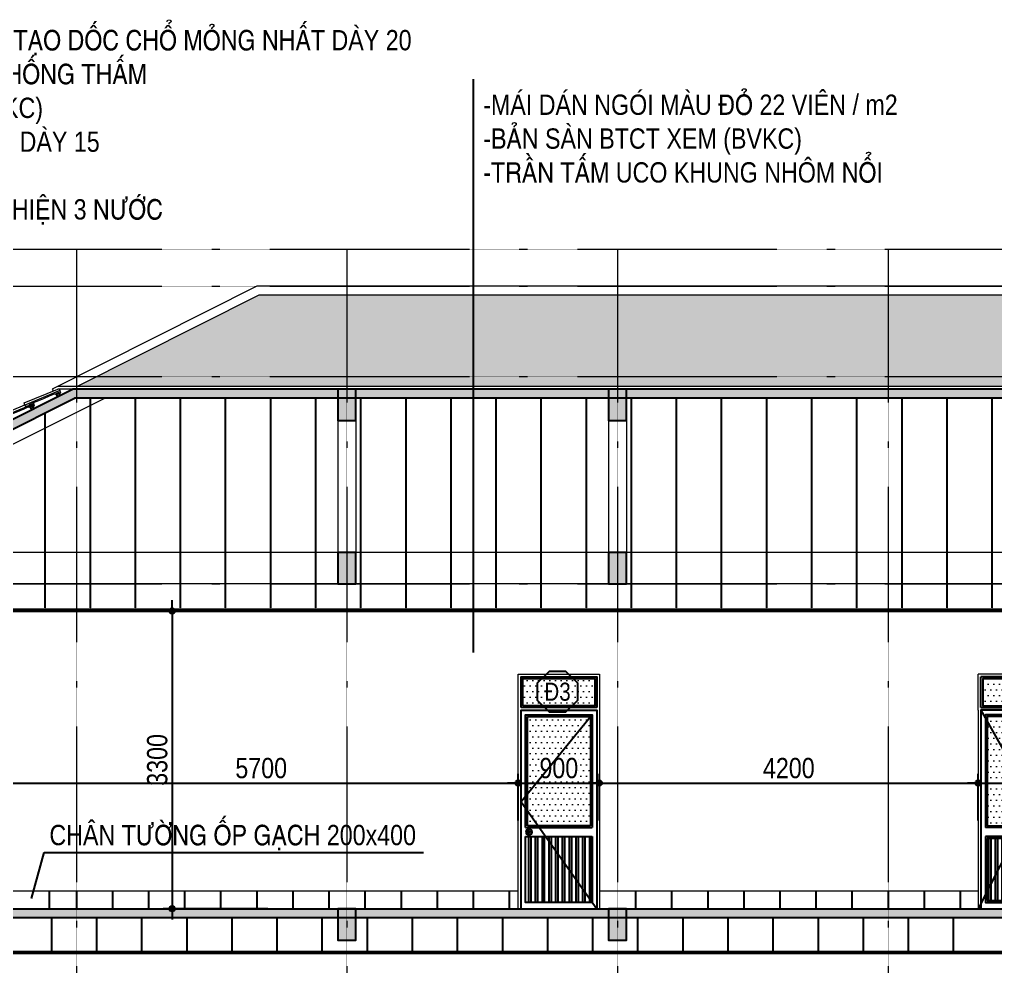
# Model space of a CAD drawing. Extents: x -79995 to 347433, y -157641 to 104789.
# Drawn here: x -10732 to 90, y -88721 to -78224 of the extents above; entities that cross this region are included whole.
import ezdxf
from ezdxf.enums import TextEntityAlignment as Align

# ---------------------------------------------------------------- set-up
doc = ezdxf.new("R2010")
doc.units = 0
doc.linetypes.add('ACAD_ISO10W100', pattern=[18, 12, -3, 0, -3])
doc.layers.get('0').update_dxf_attribs({"color": 255, "linetype": 'CONTINUOUS'})
doc.layers.get('DEFPOINTS').update_dxf_attribs({"linetype": 'CONTINUOUS'})
for name, color, linetype in [('009', 251, 'CONTINUOUS'), ('daucat', 220, 'CONTINUOUS'), ('DIM', 1, 'CONTINUOUS'), ('DOOR', 20, 'CONTINUOUS'), ('HACH', 8, 'CONTINUOUS'), ('HACTH', 8, 'CONTINUOUS'), ('HATCH', 8, 'CONTINUOUS'), ('HATCHNGOI', 22, 'CONTINUOUS'), ('netthay', 2, 'CONTINUOUS'), ('TAGS', 60, 'CONTINUOUS'), ('TEXT', 7, 'CONTINUOUS'), ('TUONG', 131, 'CONTINUOUS')]:
    doc.layers.add(name, color=color, linetype=linetype)
for name, color, linetype, lineweight in [('kinh', 153, 'CONTINUOUS', 13), ('NET-THAY', 2, 'CONTINUOUS', 13), ('TRUC', 24, 'CONTINUOUS', 0)]:
    doc.layers.add(name, color=color, linetype=linetype, lineweight=lineweight)
doc.styles.add('1', font='', dxfattribs={"height": 250})
doc.styles.add('HEL-CONDENSE', font='')
doc.styles.add('HELVE-CONDENSE', font='')
doc.styles.add('KICHTHUOC', font='', dxfattribs={"width": 0.8})
doc.styles.add('SWISS-CONDENSE', font='')
doc.styles.add('VNI-HELVE-CONDENSEN', font='')
doc.styles.get('1').set_extended_font_data('VNI-Helve-Condense')
doc.styles.get('HEL-CONDENSE').set_extended_font_data('VNI-Helve-Condense')
doc.styles.get('HELVE-CONDENSE').set_extended_font_data('VNI-Helve')
doc.styles.get('KICHTHUOC').set_extended_font_data('VNI-Helve-Condense')
doc.styles.get('SWISS-CONDENSE').set_extended_font_data('VNI-Swiss-Condense')
doc.styles.get('VNI-HELVE-CONDENSEN').set_extended_font_data('VNI-Helve-Condense')
doc.dimstyles.new('1-100', dxfattribs={"dimtxt": 200, "dimasz": 60, "dimexe": 0, "dimexo": 0, "dimgap": 70, "dimtad": 1, "dimtoh": 1, "dimdec": 0, "dimzin": 9, "dimdsep": 46, "dimtxsty": 'KICHTHUOC', "dimblk": 'KTHUOC', "dimcen": 15, "dimdle": 150, "dimclrd": 256, "dimclre": 256, "dimclrt": 7, "dimadec": 0, "dimazin": 0, "dimtfac": 1, "dimtdec": 0, "dimtix": 1, "dimtmove": 2, "dimatfit": 3, "dimfxl": 1, "dimtolj": 1, "dimtzin": 1, "dimarcsym": 0})
doc.dimstyles.new('D100', dxfattribs={"dimtxt": 225, "dimasz": 1.2, "dimexe": 100, "dimexo": 0, "dimgap": 50, "dimtad": 1, "dimdec": 0, "dimzin": 13, "dimdsep": 46, "dimtxsty": 'HEL-CONDENSE', "dimblk": 'D50', "dimcen": 0, "dimclrd": 1, "dimclre": 1, "dimclrt": 7, "dimadec": 0, "dimazin": 0, "dimtfac": 1, "dimtdec": 0, "dimtmove": 0, "dimatfit": 3, "dimldrblk": 'D50', "dimfxl": 1, "dimtolj": 1, "dimtzin": 13, "dimarcsym": 0})
pattern_1 = [(0, (-1085335.75, 102950.75), (31.25, 62.5), [0, -62.5])]
pattern_2 = [(50, (-273694.05, -159675.198), (7.17260183, -0.62752135), [0.75, -8.25]), (355, (-273694.05, -159675.198), (-1.38751334, 7.52192134), [0.6, -6.6]), (100.4514, (-273693.452, -159675.25), (5.78509382, 6.89439542), [0.6374019, -7.01142112]), (46.1842, (-273694.05, -159673.198), (10.67241049, -1.65519014), [1.125, -12.375]), (96.6356, (-273693.161, -159673.336), (9.34662706, 9.7411787), [0.95610288, -10.51713]), (351.1842, (-273694.05, -159673.198), (9.34661945, 9.741186), [0.9, -9.9]), (21, (-273693.05, -159673.698), (5.96907052, -4.02618891), [0.75, -8.25]), (326, (-273693.05, -159673.698), (2.43315332, 7.25150045), [0.6, -6.6]), (71.4514, (-273692.5525, -159674.0334), (8.40222629, 3.22530497), [0.6374019, -7.01142112]), (37.5, (-273694.05, -159675.1978), (0.121598553, 3.328938538), [0, -6.52, 0, -6.7, 0, -6.625]), (7.5, (-273694.05, -159675.198), (2.630695374, 3.94411712), [0, -3.82, 0, -6.37, 0, -2.525]), (327.5, (-273696.28, -159675.1978), (5.338224362, -0.225548717), [0, -2.5, 0, -7.8, 0, -10.35]), (317.5, (-273697.28, -159675.198), (5.83186169, 1.00104982), [0, -3.25, 0, -5.18, 0, -7.35])]

# ---------------------------------------------------------------- blocks, each defined once
blk = doc.blocks.new('KH-CUADI')
at = {"layer": 'TAGS'}
blk.add_lwpolyline([(-124, 300), (-300, 124), (-300, -124), (-124, -300), (124, -300), (300, -124), (300, 124), (124, 300)], close=True, dxfattribs=at)
at = {"layer": 'TAGS', "style": 'VNI-HELVE-CONDENSEN'}
blk.add_attdef('D', text='', height=300, dxfattribs=at).set_placement((0, 0), align=Align.MIDDLE)
blk = doc.blocks.new('7')
at = {"layer": 'HATCH', "ltscale": 0.5}
h = blk.add_hatch(dxfattribs=at)
h.set_pattern_fill('ANSI32', color=256, scale=200, angle=45, style=0)
h.set_pattern_definition([(90, (-531059.8, 53674.22), (-75, 1e-14), []), (90, (-531034.8, 53699.22), (-75, 1e-14), [])])
h.paths.add_polyline_path([(-395, -1820), (-530, -1820), (-530, -2510), (-100, -2510), (-100, -2403)])
h.paths.add_polyline_path([(-100, -1820), (-395, -1820), (-100, -2403)], flags=17)
h.paths.add_polyline_path([(-670, -1820), (-805, -1820), (-1100, -2403), (-1100, -2510), (-670, -2510)])
h.paths.add_polyline_path([(-805, -1820), (-1100, -1820), (-1100, -2403)])
at = {"layer": 'kinh', "ltscale": 0.5}
h = blk.add_hatch(dxfattribs=at)
h.set_pattern_fill('DOTS', color=256, scale=1000, style=0)
h.set_pattern_definition([(0, (45757.98, -347217.66), (31.25, 62.5), [0, -62.5])])
h.paths.add_polyline_path([(-1140, -60), (-1140, -340), (-60, -340), (-60, -60)])
h = blk.add_hatch(dxfattribs=at)
h.set_pattern_fill('DOTS', color=256, scale=1000, style=0)
h.set_pattern_definition([(0, (45757.98, -347190.17), (31.25, 62.5), [0, -62.5])])
h.paths.add_polyline_path([(-1100, -473), (-1100, -1653), (-700, -1653), (-700, -473)])
h.paths.add_polyline_path([(-100, -1653), (-100, -473), (-500, -473), (-500, -1653)])
at = {"layer": 'DOOR'}
for p, q in [((-650, -1700), (-1120, -1700)), ((-550, -1700), (-80, -1700)), ((-650, -1800), (-1120, -1800)), ((-550, -1800), (-80, -1800))]:
    blk.add_line(p, q, dxfattribs=at)
for points in [[(-30, -370), (-30, -30), (-1170, -30)], [(-1170, -370), (-1170, -30)], [(-1170, -370), (-30, -370)], [(-600, -2600), (-600, -400), (-1170, -400), (-1170, -2600)], [(-600, -2600), (-600, -400), (-30, -400), (-30, -2600)], [(-650, -1700), (-650, -450), (-1120, -450), (-1120, -1700)], [(-550, -1700), (-550, -450), (-80, -450), (-80, -1700)], [(-1120, -1800), (-1120, -2530), (-650, -2530), (-650, -1800)], [(-80, -1800), (-80, -2530), (-550, -2530), (-550, -1800)]]:
    blk.add_lwpolyline(points, dxfattribs=at)
at = {"layer": 'HACTH'}
blk.add_lwpolyline([(-50, -350), (-50, -50), (-1150, -50), (-1150, -350), (-50, -350)], close=True, dxfattribs=at)
for points in [[(-1170, -400), (-600, -1415), (-1200, -2600)], [(-30, -400), (-600, -1415), (0, -2600)]]:
    blk.add_lwpolyline(points, dxfattribs=at)
for radius in [28.7, 7.25]:
    blk.add_circle((-511, -1750), radius, dxfattribs=at)
at = {"layer": 'HATCH'}
for p, q in [((-670, -470), (-1100, -470)), ((-1100, -470), (-1100, -1680)), ((-670, -1680), (-670, -470)), ((-530, -1680), (-530, -470)), ((-530, -470), (-100, -470)), ((-100, -470), (-100, -1680)), ((-1100, -1680), (-670, -1680)), ((-100, -1680), (-530, -1680)), ((-1100, -1820), (-1100, -2510)), ((-670, -1820), (-1100, -1820)), ((-670, -2510), (-670, -1820)), ((-530, -2510), (-530, -1820)), ((-530, -1820), (-100, -1820)), ((-100, -1820), (-100, -2510)), ((-1100, -2510), (-670, -2510)), ((-100, -2510), (-530, -2510))]:
    blk.add_line(p, q, dxfattribs=at)
at = {"layer": 'NET-THAY'}
for p, q in [((-1200, -400), (-1200, -2600)), ((0, -400), (0, -2600)), ((-600, -2600), (-1200, -2600)), ((-600, -2600), (0, -2600))]:
    blk.add_line(p, q, dxfattribs=at)
for points in [[(0, -400), (0, 0), (-1200, 0)], [(-1200, -400), (-1200, 0)], [(-505, -1750), (-515, -1750)]]:
    blk.add_lwpolyline(points, dxfattribs=at)
blk.add_circle((-511, -1750), 35.2, dxfattribs=at)
at = {"layer": 'TAGS', "linetype": 'Continuous'}
ref = blk.add_blockref('KH-CUADI', (-600, -196), dxfattribs=dict(at, xscale=0.75, yscale=0.75, zscale=0.75, rotation=180))
ref.add_attrib('D', 'Ñ2', dxfattribs={"color": 7, "height": 200, "style": 'VNI-HELVE-CONDENSEN'}).set_placement((-600, -196), align=Align.MIDDLE)
blk = doc.blocks.new('A$C16FF33BF')
at = {"layer": 'HATCH', "ltscale": 0.5}
h = blk.add_hatch(dxfattribs=at)
h.set_pattern_fill('ANSI32', color=256, scale=200, angle=45, style=0)
h.set_pattern_definition([(90, (-1840.56, 803.67), (-75, 1e-14), []), (90, (-1815.56, 828.67), (-75, 1e-14), [])])
h.paths.add_polyline_path([(-1323, 1534), (-1841, 1534), (-1841, 804)])
h.paths.add_polyline_path([(-1101, 1534), (-1323, 1534), (-1841, 804), (-1841, 804), (-1101, 804)])
at = {"layer": 'kinh'}
h = blk.add_hatch(dxfattribs=at)
h.set_pattern_fill('DOTS', color=256, scale=1000, style=0)
h.set_pattern_definition(pattern_1)
h.paths.add_polyline_path([(-1081, 3274), (-1861, 3274), (-1861, 2994), (-1081, 2994)])
h = blk.add_hatch(dxfattribs=at)
h.set_pattern_fill('DOTS', color=256, scale=1000, style=0)
h.set_pattern_definition(pattern_1)
h.paths.add_polyline_path([(-1121, 2834), (-1821, 2834), (-1821, 2825), (-1121, 1819)])
h.paths.add_polyline_path([(-1821, 1654), (-1121, 1654), (-1121, 1819), (-1821, 2825)])
at = {"layer": 'DOOR'}
for p, q in [((-1101, 1634), (-1841, 1634)), ((-1101, 1534), (-1841, 1534))]:
    blk.add_line(p, q, dxfattribs=at)
for points in [[(-1051, 2964), (-1051, 3304), (-1891, 3304), (-1891, 2964)], [(-1891, 2964), (-1051, 2964)], [(-1051, 734), (-1051, 2934), (-1891, 2934), (-1891, 734)], [(-1101, 1634), (-1101, 2884), (-1841, 2884), (-1841, 1634)], [(-1841, 1534), (-1841, 804), (-1101, 804), (-1101, 1534)], [(-1145, 1584), (-1136, 1584)]]:
    blk.add_lwpolyline(points, dxfattribs=at)
blk.add_circle((-1140, 1584), 35.2, dxfattribs=at)
at = {"layer": 'HACTH'}
for p, q in [((-1121, 2864), (-1821, 2864)), ((-1821, 2864), (-1821, 1654)), ((-1121, 1654), (-1121, 2864)), ((-1821, 1654), (-1121, 1654))]:
    blk.add_line(p, q, dxfattribs=at)
blk.add_lwpolyline([(-1841, 2884), (-1051, 1919), (-1891, 734)], dxfattribs=at)
for radius in [28.7, 7.25]:
    blk.add_circle((-1140, 1584), radius, dxfattribs=at)
at = {"layer": 'HATCH'}
blk.add_lwpolyline([(-1071, 2984), (-1071, 3284), (-1871, 3284), (-1871, 2984), (-1071, 2984)], close=True, dxfattribs=at)
at = {"layer": 'NET-THAY'}
for p, q in [((-1921, 2934), (-1921, 734)), ((-1021, 734), (-1021, 2934))]:
    blk.add_line(p, q, dxfattribs=at)
for points in [[(-1021, 2934), (-1021, 3334), (-1921, 3334), (-1921, 2934)], [(-1021, 734), (-1921, 734)]]:
    blk.add_lwpolyline(points, dxfattribs=at)
blk = doc.blocks.new('A$C281F37C7')
at = {"layer": 'NET-THAY'}
h = blk.add_hatch(dxfattribs=at)
h.set_pattern_fill('AR-CONC', color=8, style=0)
h.set_pattern_definition(pattern_2)
h.paths.add_polyline_path([(135, 88), (166, 111), (161, 119), (7, 5), (18, -2), (76, 40)])
h = blk.add_hatch(dxfattribs=at)
h.set_pattern_fill('AR-CONC', color=8, style=0)
h.set_pattern_definition(pattern_2)
h.paths.add_polyline_path([(213, 140), (213, 141), (213, 141), (213, 141), (213, 142), (214, 143), (214, 143), (215, 143), (215, 143), (215, 143), (216, 143), (216, 143), (217, 143), (217, 143), (217, 143), (218, 143), (218, 143), (223, 137), (223, 137), (224, 136), (224, 136), (224, 136), (225, 136), (225, 136), (225, 136), (226, 136), (226, 136), (226, 136), (227, 136), (227, 136), (227, 136), (241, 146), (226, 167), (161, 119), (166, 111), (176, 118), (177, 118), (183, 116), (183, 116), (184, 116), (184, 116), (184, 116), (184, 116), (185, 116), (199, 129), (200, 129), (200, 129), (202, 131), (202, 131), (210, 138), (210, 138), (212, 140), (212, 140), (212, 140), (213, 140)])
h = blk.add_hatch(dxfattribs=at)
h.set_pattern_fill('AR-CONC', color=8, style=0)
h.set_pattern_definition(pattern_2)
h.paths.add_polyline_path([(11, -7), (18, -2), (7, 5), (-112, -83), (-97, -103), (-89, -97), (-89, -97), (-89, -97), (-89, -97), (-88, -96), (-88, -96), (-88, -96), (-88, -95), (-87, -89), (-87, -89), (-87, -88), (-87, -88), (-87, -88), (-87, -87), (-86, -87), (-86, -87), (-86, -87), (-85, -86), (-85, -86), (-85, -86), (-84, -86), (-84, -86), (-84, -86), (-83, -86), (-78, -87), (-77, -87), (-77, -87), (-77, -87), (-76, -87), (-76, -87), (-76, -87), (-75, -87), (-75, -86), (-75, -86), (-75, -86), (-75, -86), (-74, -85), (-74, -85), (-74, -84), (-73, -79), (-73, -78), (-73, -78), (-73, -78), (-73, -77), (-73, -77), (-72, -77), (-72, -77), (-72, -76), (-71, -76), (-71, -76), (-71, -76), (-70, -76), (-70, -76), (-70, -76), (-64, -77), (-63, -77), (-63, -77), (-63, -77), (-62, -77), (-62, -77), (-62, -76), (-61, -76), (-61, -76), (-61, -76), (-61, -75), (-60, -75), (-60, -75), (-60, -74), (-60, -74), (-60, -74), (-60, -73), (-60, -73), (-61, -70), (-61, -70), (-61, -69), (-61, -68), (-61, -67), (-61, -67), (-61, -66), (-61, -65), (-61, -65), (-61, -64), (-61, -63), (-60, -63), (-60, -62), (-60, -61), (-59, -61), (-59, -60), (-58, -58), (-57, -58), (-57, -57), (-56, -57), (-50, -53), (-50, -53), (-50, -52), (-50, -52), (-49, -52), (-49, -51), (-49, -51), (-49, -49), (-49, -49), (-49, -48), (-49, -48), (-48, -48), (-48, -47), (-48, -47), (-35, -37)])
blk.add_line((217, 178), (226, 167), dxfattribs=at)
blk.add_lwpolyline([(-112, -83), (-127, -62), (134, 130)], dxfattribs=at)
blk.add_lwpolyline([(-75, -86), (-75, -86), (-75, -86), (-74, -85), (-74, -85), (-74, -84), (-73, -79), (-73, -78), (-73, -78), (-73, -78), (-73, -77), (-73, -77), (-72, -77), (-72, -77), (-72, -76), (-71, -76), (-71, -76), (-71, -76), (-70, -76), (-70, -76), (-70, -76), (-64, -77), (-63, -77), (-63, -77), (-63, -77), (-62, -77), (-62, -77), (-62, -76), (-61, -76), (-61, -76), (-61, -76), (-61, -75), (-60, -75), (-60, -75), (-60, -74), (-60, -74), (-60, -74), (-60, -73), (-60, -73), (-61, -70), (-61, -70), (-61, -69), (-61, -68), (-61, -67), (-61, -67), (-61, -66), (-61, -65), (-61, -65), (-61, -64), (-61, -63), (-60, -63), (-60, -62), (-60, -61), (-59, -61), (-59, -60), (-58, -58), (-57, -58), (-57, -57), (-56, -57), (-50, -53), (-50, -53), (-50, -52), (-50, -52), (-49, -52), (-49, -51), (-49, -51), (-49, -49), (-49, -49), (-49, -48), (-49, -48), (-48, -48), (-48, -47), (-48, -47), (-35, -37), (11, -7), (76, 40), (135, 88), (176, 118), (177, 118), (183, 116), (183, 116), (184, 116), (184, 116), (184, 116), (184, 116), (185, 116), (212, 140), (213, 140), (213, 140), (213, 141), (213, 141), (213, 141), (213, 142), (214, 143), (214, 143), (215, 143), (215, 143), (215, 143), (216, 143), (216, 143), (217, 143), (217, 143), (217, 143), (218, 143), (218, 143), (223, 137), (223, 137), (224, 136), (224, 136), (224, 136), (225, 136), (225, 136), (225, 136), (226, 136), (226, 136), (226, 136), (227, 136), (227, 136), (227, 136), (241, 146), (226, 167), (-112, -83), (-97, -103), (-89, -97), (-89, -97), (-89, -97), (-89, -97), (-88, -96), (-88, -96), (-88, -96), (-88, -95), (-87, -89), (-87, -89), (-87, -88), (-87, -88), (-87, -88), (-87, -87), (-86, -87), (-86, -87), (-86, -87), (-85, -86), (-85, -86), (-85, -86), (-84, -86), (-84, -86), (-84, -86), (-83, -86), (-78, -87), (-77, -87), (-77, -87), (-77, -87), (-76, -87), (-76, -87), (-76, -87), (-75, -87), (-75, -86)], close=True, dxfattribs=at)
blk = doc.blocks.new('D50')
at = {"layer": 'DIM'}
blk.add_hatch(color=256, dxfattribs=at).paths.add_polyline_path([(25, 0, 1), (-25, 0, 1)])
blk.add_line((25, 0), (100, 0), dxfattribs=at)
blk.add_circle((0, 0), 25, dxfattribs=at)
blk = doc.blocks.new('*D1145')
at = {"layer": 'DEFPOINTS', "color": 0, "linetype": 'Continuous', "transparency": 16777216}
for p in [(-5202, -86687), (-10902, -87104), (-5202, -87104)]:
    blk.add_point(p, dxfattribs=at)
at = {"layer": 'DIM', "color": 1, "linetype": 'Continuous', "lineweight": -2, "transparency": 16777216}
for p, q in [((-10902, -87104), (-10902, -86587)), ((-5202, -87104), (-5202, -86587)), ((-10900, -86687), (-5203, -86687))]:
    blk.add_line(p, q, dxfattribs=at)
at = {"layer": 'DIM', "color": 1, "linetype": 'Continuous', "lineweight": -2, "transparency": 16777216, "xscale": 1.199999999999999, "yscale": 1.199999999999999, "zscale": 1.199999999999999, "rotation": 180}
blk.add_blockref('D50', (-10902, -86687), dxfattribs=at)
at = {"layer": 'DIM', "color": 1, "linetype": 'Continuous', "lineweight": -2, "transparency": 16777216, "xscale": 1.199999999999999, "yscale": 1.199999999999999, "zscale": 1.199999999999999}
blk.add_blockref('D50', (-5202, -86687), dxfattribs=at)
at = {"layer": 'DIM', "color": 7, "linetype": 'Continuous', "transparency": 16777216, "insert": (-8052, -86523), "char_height": 225, "attachment_point": 5, "style": 'HEL-CONDENSE'}
blk.add_mtext('\\A1;5700', dxfattribs=at)
blk = doc.blocks.new('*D1146')
at = {"layer": 'DEFPOINTS', "color": 0, "linetype": 'Continuous', "transparency": 16777216}
for p in [(-4302, -86687), (-5202, -87104), (-4302, -87104)]:
    blk.add_point(p, dxfattribs=at)
at = {"layer": 'DIM', "color": 1, "linetype": 'Continuous', "lineweight": -2, "transparency": 16777216}
for p, q in [((-5202, -87104), (-5202, -86587)), ((-4302, -87104), (-4302, -86587)), ((-5200, -86687), (-4303, -86687))]:
    blk.add_line(p, q, dxfattribs=at)
at = {"layer": 'DIM', "color": 1, "linetype": 'Continuous', "lineweight": -2, "transparency": 16777216, "xscale": 1.199999999999999, "yscale": 1.199999999999999, "zscale": 1.199999999999999, "rotation": 180}
blk.add_blockref('D50', (-5202, -86687), dxfattribs=at)
at = {"layer": 'DIM', "color": 1, "linetype": 'Continuous', "lineweight": -2, "transparency": 16777216, "xscale": 1.199999999999999, "yscale": 1.199999999999999, "zscale": 1.199999999999999}
blk.add_blockref('D50', (-4302, -86687), dxfattribs=at)
at = {"layer": 'DIM', "color": 7, "linetype": 'Continuous', "transparency": 16777216, "insert": (-4752, -86523), "char_height": 225, "attachment_point": 5, "style": 'HEL-CONDENSE'}
blk.add_mtext('\\A1;900', dxfattribs=at)
blk = doc.blocks.new('*D1147')
at = {"layer": 'DEFPOINTS', "color": 0, "linetype": 'Continuous', "transparency": 16777216}
for p in [(-102, -86687), (-4302, -87104), (-102, -87104)]:
    blk.add_point(p, dxfattribs=at)
at = {"layer": 'DIM', "color": 1, "linetype": 'Continuous', "lineweight": -2, "transparency": 16777216}
for p, q in [((-4302, -87104), (-4302, -86587)), ((-102, -87104), (-102, -86587)), ((-4300, -86687), (-103, -86687))]:
    blk.add_line(p, q, dxfattribs=at)
at = {"layer": 'DIM', "color": 1, "linetype": 'Continuous', "lineweight": -2, "transparency": 16777216, "xscale": 1.199999999999999, "yscale": 1.199999999999999, "zscale": 1.199999999999999, "rotation": 180}
blk.add_blockref('D50', (-4302, -86687), dxfattribs=at)
at = {"layer": 'DIM', "color": 1, "linetype": 'Continuous', "lineweight": -2, "transparency": 16777216, "xscale": 1.199999999999999, "yscale": 1.199999999999999, "zscale": 1.199999999999999}
blk.add_blockref('D50', (-102, -86687), dxfattribs=at)
at = {"layer": 'DIM', "color": 7, "linetype": 'Continuous', "transparency": 16777216, "insert": (-2202, -86523), "char_height": 225, "attachment_point": 5, "style": 'HEL-CONDENSE'}
blk.add_mtext('\\A1;4200', dxfattribs=at)
blk = doc.blocks.new('*D1148')
at = {"layer": 'DEFPOINTS', "color": 0, "linetype": 'Continuous', "transparency": 16777216}
for p in [(1098, -86687), (-102, -87104), (1098, -87104)]:
    blk.add_point(p, dxfattribs=at)
at = {"layer": 'DIM', "color": 1, "linetype": 'Continuous', "lineweight": -2, "transparency": 16777216}
for p, q in [((-102, -87104), (-102, -86587)), ((1098, -87104), (1098, -86587)), ((-100, -86687), (1097, -86687))]:
    blk.add_line(p, q, dxfattribs=at)
at = {"layer": 'DIM', "color": 1, "linetype": 'Continuous', "lineweight": -2, "transparency": 16777216, "xscale": 1.199999999999999, "yscale": 1.199999999999999, "zscale": 1.199999999999999, "rotation": 180}
blk.add_blockref('D50', (-102, -86687), dxfattribs=at)
at = {"layer": 'DIM', "color": 1, "linetype": 'Continuous', "lineweight": -2, "transparency": 16777216, "xscale": 1.199999999999999, "yscale": 1.199999999999999, "zscale": 1.199999999999999}
blk.add_blockref('D50', (1098, -86687), dxfattribs=at)
at = {"layer": 'DIM', "color": 7, "linetype": 'Continuous', "transparency": 16777216, "insert": (498, -86523), "char_height": 225, "attachment_point": 5, "style": 'HEL-CONDENSE'}
blk.add_mtext('\\A1;1200', dxfattribs=at)
blk = doc.blocks.new('*D1331')
at = {"layer": '009', "color": 1, "lineweight": -2, "transparency": 16777216}
for p, q in [((-7977, -84781), (-9139, -84781)), ((-9039, -84782), (-9039, -88080)), ((-7977, -88081), (-9139, -88081))]:
    blk.add_line(p, q, dxfattribs=at)
at = {"layer": 'DEFPOINTS', "color": 0, "transparency": 16777216}
for p in [(-7977, -84781), (-9039, -88081), (-7977, -88081)]:
    blk.add_point(p, dxfattribs=at)
at = {"layer": '009', "color": 1, "lineweight": -2, "transparency": 16777216, "xscale": 1.199999999999999, "yscale": 1.199999999999999, "zscale": 1.199999999999999}
for p, rotation in [((-9039, -84781), 90), ((-9039, -88081), 270)]:
    blk.add_blockref('D50', p, dxfattribs=dict(at, rotation=rotation))
at = {"layer": '009', "color": 7, "transparency": 16777216, "insert": (-9204, -86431), "char_height": 225, "attachment_point": 5, "rotation": 90, "style": 'HEL-CONDENSE'}
blk.add_mtext('\\A1;3300', dxfattribs=at)
blk = doc.blocks.new('KTHUOC')
at = {"ltscale": 50}
h = blk.add_hatch(color=256, dxfattribs=at)
edge = h.paths.add_edge_path()
edge.add_line((0.28, 0.53), (-0.53, -0.28))
edge.add_arc((-0.41, -0.41), 0.175, 135, 225)
edge.add_arc((-0.41, -0.41), 0.175, 225, 315)
edge.add_line((-0.28, -0.53), (0.53, 0.28))
edge.add_arc((0.41, 0.41), 0.175, 315, 405)
edge.add_arc((0.41, 0.41), 0.175, 45, 135)
for p, q in [((0, -2), (0, 2)), ((-3, 0), (3, 0))]:
    blk.add_line(p, q)
blk.add_lwpolyline([(0.28, 0.53), (-0.53, -0.28, 0.414214), (-0.53, -0.53), (-0.53, -0.53, 0.414214), (-0.28, -0.53), (0.53, 0.28, 0.414214), (0.53, 0.53), (0.53, 0.53, 0.414214)], format="xyb", close=True)

msp = doc.modelspace()

# ---------------------------------------------------------------- hatches: boundary and pattern name
at = {"layer": 'HATCHNGOI'}
h = msp.add_hatch(dxfattribs=at)
h.set_pattern_fill('AR-RSHKE', color=34, scale=15, angle=180, style=0)
h.set_pattern_definition([(180, (-1056383.75, 17784.8), (-382.5, -180), [90, -75, 105, -45, 135, -60]), (180, (-1056473.75, 17777.3), (-382.5, -180), [75, -285, 60, -90]), (180, (-1056653.75, 17796.05), (-382.5, -180), [45, -465]), (270, (-1056383.75, 17784.8), (127.5, -180), [172.5, -547.5]), (270, (-1056473.75, 17784.8), (127.5, -180), [168.75, -551.25]), (270, (-1056548.75, 17784.8), (127.5, -180), [157.5, -562.5]), (270, (-1056653.75, 17796.05), (127.5, -180), [172.5, -547.5]), (270, (-1056698.75, 17796.05), (127.5, -180), [172.5, -547.5]), (270, (-1056833.75, 17784.8), (127.5, -180), [165, -555])])
h.paths.add_polyline_path([(14884.725, -81286.056, 0.116930204), (14862.277, -81280.733), (-8077.228, -81280.733), (-10085.642, -82289.863), (16882.547, -82289.863)])
at = {"layer": 'NET-THAY'}
h = msp.add_hatch(dxfattribs=at)
h.set_pattern_fill('AR-CONC', color=8, style=0)
h.set_pattern_definition([(130, (1063180.651, 17784.803), (-7.172601826, -0.62752135), [0.75, -8.25]), (185, (1063180.651, 17784.803), (1.387513336, 7.521921337), [0.6, -6.6]), (79.5486, (1063180.053, 17784.7506), (-5.785093817, 6.89439542), [0.6374019, -7.01142112]), (133.8158, (1063180.651, 17786.803), (-10.672410486, -1.65519014), [1.125, -12.375]), (83.3644, (1063179.761, 17786.665), (-9.34662706, 9.74117871), [0.95610288, -10.51713]), (188.8158, (1063180.651, 17786.803), (-9.34661945, 9.74118601), [0.9, -9.9]), (159, (1063179.651, 17786.303), (-5.96907052, -4.026188907), [0.75, -8.25]), (214, (1063179.651, 17786.303), (-2.43315332, 7.25150045), [0.6, -6.6]), (108.5486, (1063179.1534, 17785.9674), (-8.402226286, 3.225304967), [0.6374019, -7.01142112]), (142.5, (1063180.6508, 17784.803), (-0.121598553, 3.3289385383), [0, -6.52, 0, -6.7, 0, -6.625]), (172.5, (1063180.6508, 17784.803), (-2.630695374, 3.944117119), [0, -3.82, 0, -6.37, 0, -2.525]), (212.5, (1063182.8808, 17784.803), (-5.338224362, -0.2255487173), [0, -2.5, 0, -7.8, 0, -10.35]), (222.5, (1063183.881, 17784.803), (-5.831861693, 1.001049823), [0, -3.25, 0, -5.18, 0, -7.35])])
h.paths.add_polyline_path([(-10284.076, -82337.433), (-10274.415, -82360.924), (-10290.155, -82367.398), (-10290.5, -82367.517), (-10290.856, -82367.597), (-10291.219, -82367.635), (-10291.584, -82367.632), (-10291.946, -82367.587), (-10292.301, -82367.501), (-10292.644, -82367.375), (-10292.97, -82367.211), (-10293.275, -82367.011), (-10293.556, -82366.778), (-10293.808, -82366.514), (-10294.028, -82366.223), (-10294.214, -82365.909), (-10297.815, -82359.001), (-10298.374, -82358.429), (-10299.021, -82358.025), (-10299.745, -82357.784), (-10300.505, -82357.721), (-10301.195, -82357.828), (-10302.83, -82358.393), (-10302.988, -82359.233), (-10303.064, -82359.498), (-10303.187, -82359.745), (-10303.353, -82359.966), (-10303.557, -82360.152), (-10303.792, -82360.298), (-10336.499, -82376.627), (-10336.747, -82376.724), (-10337.009, -82376.776), (-10337.275, -82376.781), (-10337.539, -82376.738), (-10337.79, -82376.65), (-10338.022, -82376.519), (-10343.781, -82372.54), (-10344.708, -82372.86), (-10390.95, -82391.879), (-10460.512, -82423.734), (-10534.498, -82454.165), (-10586.504, -82472.312), (-10601.819, -82478.611), (-10602.421, -82479.011), (-10602.942, -82479.602), (-10603.204, -82480.131), (-10603.881, -82481.753), (-10604.055, -82482.104), (-10604.274, -82482.43), (-10604.534, -82482.725), (-10604.829, -82482.983), (-10605.156, -82483.2), (-10605.508, -82483.372), (-10612.019, -82486.05), (-10612.669, -82486.339), (-10613.301, -82486.664), (-10613.914, -82487.023), (-10615.62, -82488.298), (-10616.138, -82488.785), (-10616.628, -82489.299), (-10617.088, -82489.841), (-10617.518, -82490.407), (-10617.915, -82490.996), (-10618.278, -82491.607), (-10618.607, -82492.237), (-10618.9, -82492.884), (-10619.157, -82493.547), (-10619.376, -82494.223), (-10619.556, -82494.91), (-10619.698, -82495.607), (-10619.801, -82496.31), (-10619.865, -82497.018), (-10619.888, -82497.728), (-10619.903, -82500.466), (-10619.926, -82500.834), (-10619.992, -82501.197), (-10620.098, -82501.55), (-10620.245, -82501.889), (-10620.43, -82502.208), (-10620.47, -82502.263), (-10623.697, -82503.59), (-10623.987, -82503.524), (-10624.335, -82503.402), (-10630.044, -82501.02), (-10630.687, -82500.872), (-10631.407, -82500.87), (-10632.109, -82501.028), (-10632.759, -82501.339), (-10633.323, -82501.787), (-10633.773, -82502.348), (-10634.008, -82502.834), (-10636.297, -82508.322), (-10636.454, -82508.646), (-10636.617, -82508.904), (-10639.847, -82510.232), (-10640.153, -82510.16), (-10640.492, -82510.04), (-10645.581, -82507.78), (-10646.087, -82507.559), (-10646.812, -82507.426), (-10647.548, -82507.461), (-10648.256, -82507.663), (-10648.9, -82508.021), (-10649.446, -82508.516), (-10649.865, -82509.122), (-10650.067, -82509.636), (-10652.286, -82515.318), (-10652.304, -82515.356), (-10663.192, -82519.834), (-10672.504, -82497.196)])
at = {"layer": 'TUONG'}
h = msp.add_hatch(color=4, dxfattribs=at)
h.paths.add_polyline_path([(-4201.548, -82319.863), (-7001.548, -82319.863), (-7001.548, -82419.863), (-4201.548, -82419.863)])
h.paths.add_polyline_path([(-7201.548, -82319.863), (-10101.548, -82319.863), (-10101.548, -82419.863), (-7201.548, -82419.863)])
h.paths.add_polyline_path([(-13101.548, -83805.208), (-13201.548, -83855.453), (-13201.548, -84130.733), (-13101.548, -84130.733)])
h.paths.add_polyline_path([(-13101.548, -83917.121), (-10121.639, -82419.863), (-10101.548, -82419.863), (-10101.548, -82319.863), (-10145.35, -82319.863), (-13101.548, -83805.208)])
h = msp.add_hatch(color=4, dxfattribs=at)
h.paths.add_polyline_path([(5298.452, -82319.863), (1498.452, -82319.863), (1498.452, -82419.863), (5298.452, -82419.863)])
h.paths.add_polyline_path([(1298.452, -82319.863), (-1101.548, -82319.863), (-1101.548, -82419.863), (1298.452, -82419.863)])
h.paths.add_polyline_path([(-1101.548, -82319.863), (-4001.548, -82319.863), (-4001.548, -82419.863), (-1101.548, -82419.863)])
msp.add_hatch(color=256, dxfattribs=at).paths.add_polyline_path([(-13201.548, -88080.733), (19998.452, -88080.733), (19998.452, -88180.733), (-13201.548, -88180.733)])

# ---------------------------------------------------------------- linework, layer by layer
at = {"layer": 'daucat', "const_width": 4}
for points in [[(-10446.548, -84680.733), (-10446.548, -84780.733), (-10476.548, -84780.733)], [(-10446.548, -84680.733), (-10446.548, -84780.733), (-10416.548, -84780.733)], [(-9946.548, -84680.733), (-9946.548, -84780.733), (-9976.548, -84780.733)], [(-9946.548, -84680.733), (-9946.548, -84780.733), (-9916.548, -84780.733)], [(-9446.548, -84680.733), (-9446.548, -84780.733), (-9476.548, -84780.733)], [(-9446.548, -84680.733), (-9446.548, -84780.733), (-9416.548, -84780.733)], [(-8946.548, -84680.733), (-8946.548, -84780.733), (-8976.548, -84780.733)], [(-8946.548, -84680.733), (-8946.548, -84780.733), (-8916.548, -84780.733)], [(-8446.548, -84680.733), (-8446.548, -84780.733), (-8476.548, -84780.733)], [(-8446.548, -84680.733), (-8446.548, -84780.733), (-8416.548, -84780.733)], [(-7946.548, -84680.733), (-7946.548, -84780.733), (-7976.548, -84780.733)], [(-7946.548, -84680.733), (-7946.548, -84780.733), (-7916.548, -84780.733)], [(-7446.548, -84680.733), (-7446.548, -84780.733), (-7476.548, -84780.733)], [(-7446.548, -84680.733), (-7446.548, -84780.733), (-7416.548, -84780.733)], [(-6946.548, -84680.733), (-6946.548, -84780.733), (-6976.548, -84780.733)], [(-6946.548, -84680.733), (-6946.548, -84780.733), (-6916.548, -84780.733)], [(-6446.548, -84680.733), (-6446.548, -84780.733), (-6476.548, -84780.733)], [(-6446.548, -84680.733), (-6446.548, -84780.733), (-6416.548, -84780.733)], [(-5946.548, -84680.733), (-5946.548, -84780.733), (-5976.548, -84780.733)], [(-5946.548, -84680.733), (-5946.548, -84780.733), (-5916.548, -84780.733)], [(-5446.548, -84680.733), (-5446.548, -84780.733), (-5476.548, -84780.733)], [(-5446.548, -84680.733), (-5446.548, -84780.733), (-5416.548, -84780.733)], [(-4946.548, -84680.733), (-4946.548, -84780.733), (-4976.548, -84780.733)], [(-4946.548, -84680.733), (-4946.548, -84780.733), (-4916.548, -84780.733)], [(-4446.548, -84680.733), (-4446.548, -84780.733), (-4476.548, -84780.733)], [(-4446.548, -84680.733), (-4446.548, -84780.733), (-4416.548, -84780.733)], [(-3946.548, -84680.733), (-3946.548, -84780.733), (-3976.548, -84780.733)], [(-3946.548, -84680.733), (-3946.548, -84780.733), (-3916.548, -84780.733)], [(-3446.548, -84680.733), (-3446.548, -84780.733), (-3476.548, -84780.733)], [(-3446.548, -84680.733), (-3446.548, -84780.733), (-3416.548, -84780.733)], [(-2946.548, -84680.733), (-2946.548, -84780.733), (-2976.548, -84780.733)], [(-2946.548, -84680.733), (-2946.548, -84780.733), (-2916.548, -84780.733)], [(-2446.548, -84680.733), (-2446.548, -84780.733), (-2476.548, -84780.733)], [(-2446.548, -84680.733), (-2446.548, -84780.733), (-2416.548, -84780.733)], [(-1946.548, -84680.733), (-1946.548, -84780.733), (-1976.548, -84780.733)], [(-1946.548, -84680.733), (-1946.548, -84780.733), (-1916.548, -84780.733)], [(-1446.548, -84680.733), (-1446.548, -84780.733), (-1476.548, -84780.733)], [(-1446.548, -84680.733), (-1446.548, -84780.733), (-1416.548, -84780.733)], [(-946.548, -84680.733), (-946.548, -84780.733), (-976.548, -84780.733)], [(-946.548, -84680.733), (-946.548, -84780.733), (-916.548, -84780.733)], [(-446.548, -84680.733), (-446.548, -84780.733), (-476.548, -84780.733)], [(-446.548, -84680.733), (-446.548, -84780.733), (-416.548, -84780.733)], [(53.452, -84680.733), (53.452, -84780.733), (23.452, -84780.733)], [(53.452, -84680.733), (53.452, -84780.733), (83.452, -84780.733)], [(-10374.302, -88476.547), (-10374.302, -88576.547), (-10404.302, -88576.547)], [(-10374.302, -88476.547), (-10374.302, -88576.547), (-10344.302, -88576.547)], [(-9874.302, -88476.547), (-9874.302, -88576.547), (-9904.302, -88576.547)], [(-9874.302, -88476.547), (-9874.302, -88576.547), (-9844.302, -88576.547)], [(-9374.302, -88476.547), (-9374.302, -88576.547), (-9404.302, -88576.547)], [(-9374.302, -88476.547), (-9374.302, -88576.547), (-9344.302, -88576.547)], [(-8874.302, -88476.547), (-8874.302, -88576.547), (-8904.302, -88576.547)], [(-8874.302, -88476.547), (-8874.302, -88576.547), (-8844.302, -88576.547)], [(-8374.302, -88476.547), (-8374.302, -88576.547), (-8404.302, -88576.547)], [(-8374.302, -88476.547), (-8374.302, -88576.547), (-8344.302, -88576.547)], [(-7874.302, -88476.547), (-7874.302, -88576.547), (-7904.302, -88576.547)], [(-7874.302, -88476.547), (-7874.302, -88576.547), (-7844.302, -88576.547)], [(-7374.302, -88476.547), (-7374.302, -88576.547), (-7404.302, -88576.547)], [(-7374.302, -88476.547), (-7374.302, -88576.547), (-7344.302, -88576.547)], [(-6874.302, -88476.547), (-6874.302, -88576.547), (-6904.302, -88576.547)], [(-6874.302, -88476.547), (-6874.302, -88576.547), (-6844.302, -88576.547)], [(-6374.302, -88476.547), (-6374.302, -88576.547), (-6404.302, -88576.547)], [(-6374.302, -88476.547), (-6374.302, -88576.547), (-6344.302, -88576.547)], [(-5874.302, -88476.547), (-5874.302, -88576.547), (-5904.302, -88576.547)], [(-5874.302, -88476.547), (-5874.302, -88576.547), (-5844.302, -88576.547)], [(-5374.302, -88476.547), (-5374.302, -88576.547), (-5404.302, -88576.547)], [(-5374.302, -88476.547), (-5374.302, -88576.547), (-5344.302, -88576.547)], [(-4874.302, -88476.547), (-4874.302, -88576.547), (-4904.302, -88576.547)], [(-4874.302, -88476.547), (-4874.302, -88576.547), (-4844.302, -88576.547)], [(-4374.302, -88476.547), (-4374.302, -88576.547), (-4404.302, -88576.547)], [(-4374.302, -88476.547), (-4374.302, -88576.547), (-4344.302, -88576.547)], [(-3874.302, -88476.547), (-3874.302, -88576.547), (-3904.302, -88576.547)], [(-3874.302, -88476.547), (-3874.302, -88576.547), (-3844.302, -88576.547)], [(-3374.302, -88476.547), (-3374.302, -88576.547), (-3404.302, -88576.547)], [(-3374.302, -88476.547), (-3374.302, -88576.547), (-3344.302, -88576.547)], [(-2874.302, -88476.547), (-2874.302, -88576.547), (-2904.302, -88576.547)], [(-2874.302, -88476.547), (-2874.302, -88576.547), (-2844.302, -88576.547)], [(-2374.302, -88476.547), (-2374.302, -88576.547), (-2404.302, -88576.547)], [(-2374.302, -88476.547), (-2374.302, -88576.547), (-2344.302, -88576.547)], [(-1874.302, -88476.547), (-1874.302, -88576.547), (-1904.302, -88576.547)], [(-1874.302, -88476.547), (-1874.302, -88576.547), (-1844.302, -88576.547)], [(-1374.302, -88476.547), (-1374.302, -88576.547), (-1404.302, -88576.547)], [(-1374.302, -88476.547), (-1374.302, -88576.547), (-1344.302, -88576.547)], [(-874.302, -88476.547), (-874.302, -88576.547), (-904.302, -88576.547)], [(-874.302, -88476.547), (-874.302, -88576.547), (-844.302, -88576.547)], [(-374.302, -88476.547), (-374.302, -88576.547), (-404.302, -88576.547)], [(-374.302, -88476.547), (-374.302, -88576.547), (-344.302, -88576.547)]]:
    msp.add_lwpolyline(points, dxfattribs=at)
at = {"layer": 'DOOR'}
for p, q in [((-10401.548, -87880.733), (-10401.548, -88080.733)), ((-10101.548, -87880.733), (-10101.548, -88080.733)), ((-9701.548, -87880.733), (-9701.548, -88080.733)), ((-9301.548, -87880.733), (-9301.548, -88080.733)), ((-8901.548, -87880.733), (-8901.548, -88080.733)), ((-8501.552, -87880.733), (-8501.552, -88080.733)), ((-8101.552, -87880.733), (-8101.552, -88080.733)), ((-8101.552, -87880.733), (-8101.552, -88080.733)), ((-7701.552, -87880.733), (-7701.552, -88080.733)), ((-7301.552, -87880.733), (-7301.552, -88080.733)), ((-6901.552, -87880.733), (-6901.552, -88080.733)), ((-6501.552, -87880.733), (-6501.552, -88080.733)), ((-6101.552, -87880.733), (-6101.552, -88080.733)), ((-5701.552, -87880.733), (-5701.552, -88080.733)), ((-5301.552, -87880.733), (-5301.552, -88080.733)), ((-3901.552, -87880.733), (-3901.552, -88080.733)), ((-3501.552, -87880.733), (-3501.552, -88080.733)), ((-3501.552, -87880.733), (-3501.552, -88080.733)), ((-3101.552, -87880.733), (-3101.552, -88080.733)), ((-2701.552, -87880.733), (-2701.552, -88080.733)), ((-2301.552, -87880.733), (-2301.552, -88080.733)), ((-1901.552, -87880.733), (-1901.552, -88080.733)), ((-1501.556, -87880.733), (-1501.556, -88080.733)), ((-1101.556, -87880.733), (-1101.556, -88080.733)), ((-1101.556, -87880.733), (-1101.556, -88080.733)), ((-701.556, -87880.733), (-701.556, -88080.733)), ((-301.556, -87880.733), (-301.556, -88080.733)), ((19798.455, -88560.733), (-13001.545, -88556.547))]:
    msp.add_line(p, q, dxfattribs=at)
at = {"layer": 'DOOR', "linetype": 'Continuous'}
msp.add_line((19798.452, -88580.733), (-13001.548, -88576.547), dxfattribs=at)
at = {"layer": 'DOOR'}
for points in [[(-13001.548, -84760.733), (19798.452, -84760.733)], [(-13001.548, -84780.733), (19798.452, -84780.733)]]:
    msp.add_lwpolyline(points, dxfattribs=at)
at = {"layer": 'HACH'}
for points in [[(-9946.548, -84747.143), (-9946.548, -82419.863)], [(-9446.548, -84747.143), (-9446.548, -82419.863)], [(-8946.548, -84747.143), (-8946.548, -82419.863)], [(-8446.548, -84747.143), (-8446.548, -82419.863)], [(-7946.548, -84747.143), (-7946.548, -82419.863)], [(-7446.548, -84747.143), (-7446.548, -82419.863)], [(-6946.548, -84747.143), (-6946.548, -82419.863)], [(-6446.548, -84747.143), (-6446.548, -82419.863)], [(-5946.548, -84747.143), (-5946.548, -82419.863)], [(-5446.548, -84747.143), (-5446.548, -82419.863)], [(-4946.548, -84747.143), (-4946.548, -82419.863)], [(-4446.548, -84747.143), (-4446.548, -82419.863)], [(-3946.548, -84747.143), (-3946.548, -82419.863)], [(-3446.548, -84747.143), (-3446.548, -82419.863)], [(-2946.548, -84747.143), (-2946.548, -82419.863)], [(-2446.548, -84747.143), (-2446.548, -82419.863)], [(-1946.548, -84747.143), (-1946.548, -82419.863)], [(-1446.548, -84747.143), (-1446.548, -82419.863)], [(-946.548, -84747.143), (-946.548, -82419.863)], [(-446.548, -84747.143), (-446.548, -82419.863)], [(53.452, -84747.143), (53.452, -82419.863)], [(-10446.548, -84747.143), (-10446.548, -82583.114)], [(-10374.302, -88542.957), (-10374.302, -88176.547)], [(-9874.302, -88542.957), (-9874.302, -88176.547)], [(-9374.302, -88542.957), (-9374.302, -88176.547)], [(-8874.302, -88542.957), (-8874.302, -88176.547)], [(-8374.302, -88542.957), (-8374.302, -88176.547)], [(-7874.302, -88542.957), (-7874.302, -88176.547)], [(-7374.302, -88542.957), (-7374.302, -88176.547)], [(-6874.302, -88542.957), (-6874.302, -88176.547)], [(-6374.302, -88542.957), (-6374.302, -88176.547)], [(-5874.302, -88542.957), (-5874.302, -88176.547)], [(-5374.302, -88542.957), (-5374.302, -88176.547)], [(-4874.302, -88542.957), (-4874.302, -88176.547)], [(-4374.302, -88542.957), (-4374.302, -88176.547)], [(-3874.302, -88542.957), (-3874.302, -88176.547)], [(-3374.302, -88542.957), (-3374.302, -88176.547)], [(-2874.302, -88542.957), (-2874.302, -88176.547)], [(-2374.302, -88542.957), (-2374.302, -88176.547)], [(-1874.302, -88542.957), (-1874.302, -88176.547)], [(-1374.302, -88542.957), (-1374.302, -88176.547)], [(-874.302, -88542.957), (-874.302, -88176.547)], [(-374.302, -88542.957), (-374.302, -88176.547)]]:
    msp.add_lwpolyline(points, dxfattribs=at)
at = {"layer": 'NET-THAY'}
for p, q in [((-8100.938, -81180.733), (-10368.084, -82319.863)), ((14897.843, -81180.733), (-8100.938, -81180.733)), ((-8077.228, -81280.733), (-10085.642, -82289.863)), ((14874.132, -81280.733), (-8077.228, -81280.733)), ((-10368.084, -82319.863), (-10359.41, -82340.954)), ((-10308.377, -82289.863), (17105.282, -82289.863)), ((-10145.35, -82319.863), (-10308.133, -82319.863)), ((-10289.481, -82324.294), (-10284.076, -82337.433)), ((-13001.548, -84034.746), (-9787.538, -82419.863)), ((-7201.548, -82669.863), (-7201.548, -84130.733)), ((-7001.548, -82669.863), (-7001.548, -84130.733)), ((-4201.548, -82669.863), (-4201.548, -84130.733)), ((-4001.548, -82669.863), (-4001.548, -84130.733)), ((19898.452, -84130.733), (-13101.548, -84130.733)), ((19798.452, -84480.733), (-13001.548, -84480.733)), ((-12101.548, -87880.733), (-5201.548, -87880.733)), ((-4301.548, -87880.733), (-101.548, -87880.733))]:
    msp.add_line(p, q, dxfattribs=at)
msp.add_lwpolyline([(-10672.504, -82497.196), (-10682.166, -82473.705), (-10308.133, -82319.863)], dxfattribs=at)
msp.add_lwpolyline([(-10637.408, -82509.707), (-10637.126, -82509.484), (-10636.871, -82509.23), (-10636.646, -82508.95), (-10636.454, -82508.646), (-10636.297, -82508.322), (-10634.008, -82502.834), (-10633.852, -82502.511), (-10633.66, -82502.208), (-10633.436, -82501.927), (-10633.181, -82501.674), (-10632.9, -82501.451), (-10632.596, -82501.261), (-10632.272, -82501.106), (-10631.933, -82500.988), (-10631.583, -82500.909), (-10631.226, -82500.87), (-10630.867, -82500.871), (-10630.511, -82500.912), (-10630.161, -82500.993), (-10629.823, -82501.112), (-10624.335, -82503.402), (-10623.987, -82503.524), (-10623.627, -82503.606), (-10623.26, -82503.645), (-10622.892, -82503.642), (-10622.526, -82503.596), (-10622.167, -82503.509), (-10621.821, -82503.381), (-10621.492, -82503.214), (-10621.185, -82503.01), (-10620.903, -82502.773), (-10620.65, -82502.504), (-10620.43, -82502.208), (-10620.245, -82501.889), (-10620.098, -82501.55), (-10619.992, -82501.197), (-10619.926, -82500.834), (-10619.903, -82500.466), (-10619.888, -82497.728), (-10619.865, -82497.018), (-10619.801, -82496.31), (-10619.698, -82495.607), (-10619.556, -82494.91), (-10619.376, -82494.223), (-10619.157, -82493.547), (-10618.9, -82492.884), (-10618.607, -82492.237), (-10618.278, -82491.607), (-10617.915, -82490.996), (-10617.518, -82490.407), (-10617.088, -82489.841), (-10616.628, -82489.299), (-10616.138, -82488.785), (-10615.62, -82488.298), (-10613.914, -82487.023), (-10613.301, -82486.664), (-10612.669, -82486.339), (-10612.019, -82486.05), (-10605.508, -82483.372), (-10605.156, -82483.2), (-10604.829, -82482.983), (-10604.534, -82482.725), (-10604.274, -82482.43), (-10604.055, -82482.104), (-10603.881, -82481.753), (-10603.204, -82480.131), (-10603.03, -82479.78), (-10602.811, -82479.454), (-10602.552, -82479.159), (-10602.256, -82478.901), (-10601.929, -82478.684), (-10601.577, -82478.511), (-10586.504, -82472.312), (-10534.498, -82454.165), (-10460.512, -82423.734), (-10390.95, -82391.879), (-10344.708, -82372.86), (-10343.781, -82372.54), (-10338.022, -82376.519), (-10337.79, -82376.65), (-10337.539, -82376.738), (-10337.275, -82376.781), (-10337.009, -82376.776), (-10336.747, -82376.724), (-10336.499, -82376.627), (-10303.792, -82360.298), (-10303.557, -82360.152), (-10303.353, -82359.966), (-10303.187, -82359.745), (-10303.064, -82359.498), (-10302.988, -82359.233), (-10302.83, -82358.393), (-10301.436, -82357.911), (-10301.07, -82357.809), (-10300.694, -82357.75), (-10300.314, -82357.737), (-10299.936, -82357.768), (-10299.563, -82357.845), (-10299.203, -82357.964), (-10298.859, -82358.126), (-10298.537, -82358.328), (-10298.24, -82358.566), (-10297.975, -82358.837), (-10297.743, -82359.139), (-10294.214, -82365.909), (-10294.028, -82366.223), (-10293.808, -82366.514), (-10293.556, -82366.778), (-10293.275, -82367.011), (-10292.97, -82367.211), (-10292.644, -82367.375), (-10292.301, -82367.501), (-10291.946, -82367.587), (-10291.584, -82367.632), (-10291.219, -82367.635), (-10290.856, -82367.597), (-10290.5, -82367.517), (-10290.155, -82367.398), (-10274.415, -82360.924), (-10284.076, -82337.433), (-10672.504, -82497.196), (-10662.842, -82520.686), (-10654.028, -82517.061), (-10653.703, -82516.905), (-10653.396, -82516.713), (-10653.114, -82516.488), (-10652.858, -82516.233), (-10652.633, -82515.95), (-10652.442, -82515.644), (-10652.286, -82515.318), (-10650.067, -82509.636), (-10649.932, -82509.294), (-10649.76, -82508.97), (-10649.551, -82508.668), (-10649.309, -82508.392), (-10649.037, -82508.145), (-10648.739, -82507.931), (-10648.418, -82507.753), (-10648.079, -82507.613), (-10647.726, -82507.512), (-10647.363, -82507.453), (-10646.997, -82507.435), (-10646.63, -82507.459), (-10646.269, -82507.526), (-10645.918, -82507.633), (-10645.581, -82507.78), (-10640.492, -82510.04), (-10640.153, -82510.16), (-10639.803, -82510.242), (-10639.446, -82510.284), (-10639.086, -82510.286), (-10638.729, -82510.248), (-10638.378, -82510.169), (-10638.038, -82510.052), (-10637.713, -82509.897)], close=True, dxfattribs=at)
at = {"layer": 'TEXT'}
msp.add_line((-5702.718, -78885.076), (-5702.718, -85240.975), dxfattribs=at)
at = {"layer": 'TRUC', "linetype": 'ACAD_ISO10W100', "ltscale": 50}
msp.add_line((-15386.532, -88080.733), (21808.188, -88080.733), dxfattribs=at)
at = {"layer": 'TRUC', "linetype": 'ACAD_ISO10W100', "ltscale": 0.2}
for points in [[(-15386.532, -80769.167), (21808.188, -80769.167)], [(-10101.548, -80769.167), (-10101.548, -94830.733)], [(-7101.548, -80769.167), (-7101.548, -94830.733)], [(-4101.548, -80769.167), (-4101.548, -94830.733)], [(-1101.548, -80769.167), (-1101.548, -94830.733)], [(-15386.532, -81180.733), (21808.188, -81180.733)], [(-15386.532, -82180.733), (21808.188, -82180.733)], [(-15386.532, -84480.733), (21808.188, -84480.733)]]:
    msp.add_lwpolyline(points, dxfattribs=at)
msp.add_lwpolyline([(-15386.532, -80769.167), (21808.188, -80769.167), (21808.188, -94830.733), (-15386.532, -94830.733)], close=True, dxfattribs=at)
at = {"layer": 'TUONG', "color": 4}
for p, q in [((-13201.548, -83855.453), (-10145.35, -82319.863)), ((16942.254, -82319.863), (-10145.35, -82319.863)), ((-13101.548, -83917.121), (-10121.639, -82419.863)), ((16918.544, -82419.863), (-10121.639, -82419.863)), ((-7201.548, -82469.863), (-7201.548, -82669.863)), ((-4201.548, -82469.863), (-4201.548, -82669.863)), ((-7201.548, -84280.733), (-7201.548, -84480.733)), ((-4201.548, -84280.733), (-4201.548, -84480.733)), ((-7201.548, -88230.733), (-7201.548, -88430.733)), ((-4201.548, -88230.733), (-4201.548, -88430.733))]:
    msp.add_line(p, q, dxfattribs=at)
at = {"layer": 'TUONG'}
for p, q in [((-13201.548, -88080.733), (19998.452, -88080.733)), ((19998.452, -88180.733), (-13201.548, -88180.733))]:
    msp.add_line(p, q, dxfattribs=at)
at = {"layer": 'TUONG', "color": 4}
for points in [[(-7001.548, -82319.863), (-7201.548, -82319.863), (-7201.548, -82669.863), (-7001.548, -82669.863)], [(-4001.548, -82319.863), (-4201.548, -82319.863), (-4201.548, -82669.863), (-4001.548, -82669.863)], [(-7001.548, -84130.733), (-7201.548, -84130.733), (-7201.548, -84480.733), (-7001.548, -84480.733)], [(-4001.548, -84130.733), (-4201.548, -84130.733), (-4201.548, -84480.733), (-4001.548, -84480.733)], [(-7001.548, -88080.733), (-7201.548, -88080.733), (-7201.548, -88430.733), (-7001.548, -88430.733)], [(-4001.548, -88080.733), (-4201.548, -88080.733), (-4201.548, -88430.733), (-4001.548, -88430.733)]]:
    msp.add_lwpolyline(points, close=True, dxfattribs=at)
at = {"layer": 'TUONG'}
for points in [[(-10310.246, -82402.716), (-10283.44, -82389.247), (-10296.909, -82362.44), (-10323.715, -82375.909)], [(-10600.652, -82548.63), (-10573.845, -82535.161), (-10587.314, -82508.354), (-10614.121, -82521.823)]]:
    msp.add_lwpolyline(points, close=True, dxfattribs=at)
for points in [[(-7001.548, -82669.863), (-7201.548, -82669.863), (-7001.548, -82319.863), (-7201.548, -82319.863)], [(-4001.548, -82669.863), (-4201.548, -82669.863), (-4001.548, -82319.863), (-4201.548, -82319.863)], [(-7001.548, -84480.733), (-7201.548, -84480.733), (-7001.548, -84130.733), (-7201.548, -84130.733)], [(-4001.548, -84480.733), (-4201.548, -84480.733), (-4001.548, -84130.733), (-4201.548, -84130.733)], [(-7001.548, -88430.733), (-7201.548, -88430.733), (-7001.548, -88080.733), (-7201.548, -88080.733)], [(-4001.548, -88430.733), (-4201.548, -88430.733), (-4001.548, -88080.733), (-4201.548, -88080.733)]]:
    msp.add_trace(points, dxfattribs=at)

# ---------------------------------------------------------------- block references
at = {"layer": 'DOOR', "xscale": -1}
msp.add_blockref('A$C16FF33BF', (-6222.11, -88814.4), dxfattribs=at)
at = {"layer": 'DOOR'}
msp.add_blockref('7', (1098.452, -85480.733), dxfattribs=at)
at = {"layer": 'netthay', "color": 8, "rotation": 345.9228278490406}
msp.add_blockref('A$C281F37C7', (-10834.186, -82590.328), dxfattribs=at)
at = {"layer": 'TAGS', "linetype": 'Continuous'}
ref = msp.add_blockref('KH-CUADI', (-4766.488, -85674.579), dxfattribs=dict(at, xscale=0.75, yscale=0.75, zscale=0.75, rotation=180))
ref.add_attrib('D', 'Ñ3', dxfattribs={"color": 7, "height": 200, "style": 'VNI-HELVE-CONDENSEN'}).set_placement((-4766.488, -85674.579), align=Align.MIDDLE)

# ---------------------------------------------------------------- texts
at = {"layer": 'TEXT', "linetype": 'Continuous', "insert": (-13405.993, -80497.251), "char_height": 225, "width": 8463.81886, "attachment_point": 7, "style": 'HELVE-CONDENSE'}
msp.add_mtext('{\\fVNI-Helve-Condense|b0|i0|c0|p2;\\P-LÔÙP VÖÕA XM M100,  TAÏO DOÁC CHOÅ MOÛNG NHAÁT DAØY 20\\P-QUEÙT 2 LÔÙP SIKA CHOÁNG THAÁM\\P-SAØN BTCT (XEM BVKC)\\P-TRAÙT TRAÀN MAÙC 75, DAØY 15\\P-TRAÙT BAÛ MATIC \\P-SÔN NGOAØI HOAØN THIEÄN 3 NÖÔÙC}', dxfattribs=at)
at = {"layer": 'TEXT', "color": 7, "linetype": 'ByBlock', "insert": (-5590.409, -79056.052), "char_height": 225, "attachment_point": 1, "style": 'SWISS-CONDENSE'}
msp.add_mtext('{\\fVNI-Helve-Condense|b0|i0|c0|p2;-MAÙI DAÙN NGOÙI MAØU ÑOÛ 22 VIEÂN / m2\\P-BAÛN SAØN BTCT XEM (BVKC)\\P-TRAÀN TAÁM UCO KHUNG NHOÂM NOÅI}', dxfattribs=at)
at = {"layer": 'TEXT', "insert": (-8368.136, -87151.416), "char_height": 225, "attachment_point": 2, "style": '1'}
msp.add_mtext('CHAÂN TÖÔØNG OÁP GAÏCH 200x400', dxfattribs=at)

# ---------------------------------------------------------------- dimensions: what is measured, and where the dimension line sits
at = {"layer": '009'}
dim = msp.add_linear_dim(base=(-9039.453, -88080.733), p1=(-7976.548, -84780.733), p2=(-7976.548, -88080.733), angle=90, dimstyle='D100', dxfattribs=at)
dim.commit()
dim.dimension.update_dxf_attribs({"geometry": '*D1331', "text_midpoint": (-9204.353, -86430.733)})
at = {"layer": 'DIM', "linetype": 'Continuous'}
for base, p1, p2, picture, middle in [((-5201.548, -86687.468), (-10901.548, -87103.723), (-5201.548, -87103.723), '*D1145', (-8051.548, -86522.568)), ((-4301.548, -86687.468), (-5201.548, -87103.723), (-4301.548, -87103.723), '*D1146', (-4751.548, -86522.568)), ((-101.548, -86687.468), (-4301.548, -87103.723), (-101.548, -87103.723), '*D1147', (-2201.548, -86522.568)), ((1098.452, -86687.468), (-101.548, -87103.723), (1098.452, -87103.723), '*D1148', (498.452, -86522.568))]:
    dim = msp.add_linear_dim(base=base, p1=p1, p2=p2, dimstyle='D100', override={"dimtmove": 1}, dxfattribs=at)
    dim.commit()
    dim.dimension.update_dxf_attribs({"geometry": picture, "text_midpoint": middle})

# ---------------------------------------------------------------- leaders
msp.add_leader([(-10600.425, -87968.262), (-10458.973, -87456.333), (-6252.521, -87456.333)], dimstyle='1-100', override={"dimgap": 70, "dimtad": 0})

doc.saveas('drawing.dxf')
